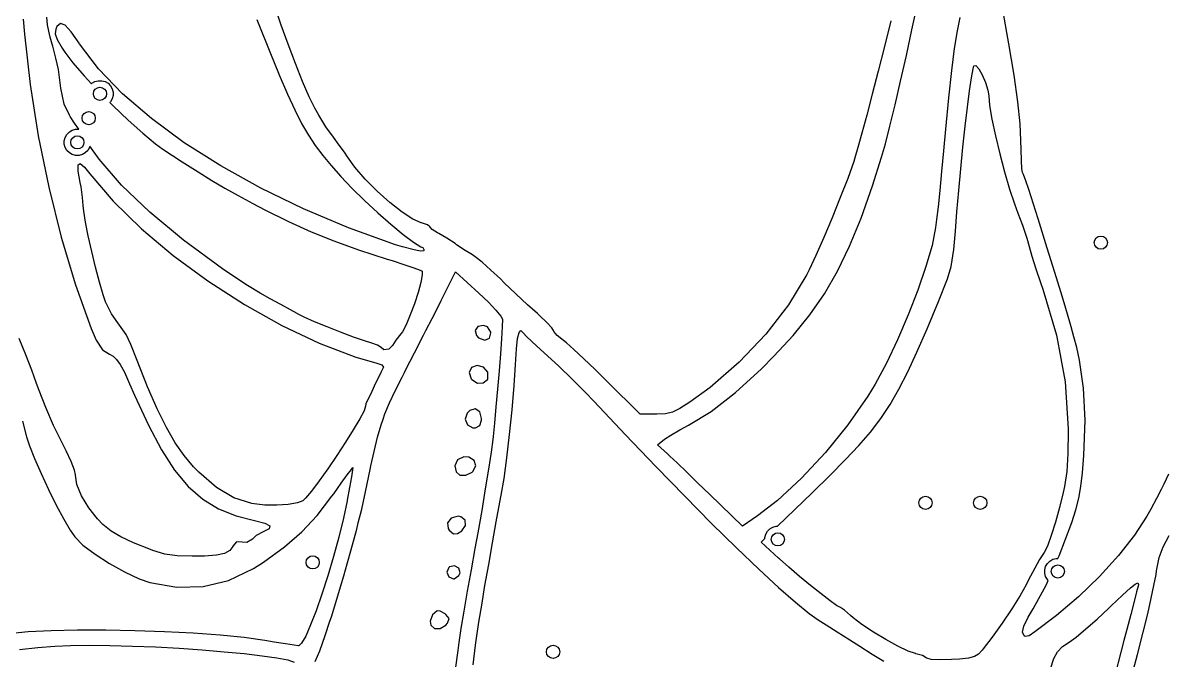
# Model space of a CAD drawing. Header units: inches. Extents: x -2.16 to 7.19, y -6.87 to -1.22.
# Drawn here: x 4.184 to 5.207, y -3.561 to -2.991 of the extents above; entities that cross this region are included whole.
import ezdxf

# ---------------------------------------------------------------- set-up
doc = ezdxf.new("R2010")
doc.units = ezdxf.units.IN
doc.header["$MEASUREMENT"] = 0
doc.layers.add('Front', color=13, linetype='CONTINUOUS', true_color=0xc83434)

msp = doc.modelspace()

# ---------------------------------------------------------------- linework, layer by layer
at = {"layer": 'Front', "linetype": 'CONTINUOUS'}
for p, q in [((4.4148, -2.9933), (4.4094, -2.9773)), ((4.979, -2.9975), (4.9839, -2.9746)), ((5.0658, -3.01), (5.0599, -2.9778)), ((4.1841, -2.988), (4.1853, -3.0015)), ((4.2059, -2.993), (4.2051, -2.9862)), ((4.3931, -2.9885), (4.3947, -2.9928)), ((5.0217, -2.9866), (5.0193, -2.9985)), ((4.2069, -2.9988), (4.2059, -2.993)), ((4.2082, -3.0043), (4.2069, -2.9988)), ((4.2131, -2.997), (4.2126, -3.0011)), ((4.2142, -2.9945), (4.2131, -2.997)), ((4.2173, -2.992), (4.2142, -2.9945)), ((4.2215, -2.9935), (4.2173, -2.992)), ((4.227, -2.9993), (4.2215, -2.9935)), ((4.3947, -2.9928), (4.4046, -3.0174)), ((4.421, -3.0105), (4.4148, -2.9933)), ((4.9602, -2.9895), (4.9544, -3.0124)), ((4.974, -3.0207), (4.979, -2.9975)), ((5.0193, -2.9985), (5.0168, -3.0143)), ((4.1853, -3.0015), (4.1902, -3.0464)), ((4.2099, -3.0103), (4.2082, -3.0043)), ((4.2126, -3.0011), (4.2144, -3.0064)), ((4.2144, -3.0064), (4.2188, -3.014)), ((4.2341, -3.0095), (4.227, -2.9993)), ((4.2104, -3.0121), (4.2099, -3.0103)), ((4.2133, -3.023), (4.2104, -3.0121)), ((4.2188, -3.014), (4.2212, -3.0177)), ((4.2212, -3.0177), (4.2284, -3.0272)), ((4.2345, -3.0101), (4.2341, -3.0095)), ((4.2515, -3.0325), (4.2345, -3.0101)), ((4.4046, -3.0174), (4.4131, -3.038)), ((4.4275, -3.0277), (4.421, -3.0105)), ((4.9544, -3.0124), (4.9488, -3.0345)), ((5.0168, -3.0143), (5.0143, -3.0341)), ((5.0704, -3.0381), (5.0658, -3.01)), ((4.2155, -3.033), (4.2133, -3.023)), ((4.2284, -3.0272), (4.2386, -3.0389)), ((4.434, -3.0439), (4.4275, -3.0277)), ((4.9689, -3.0434), (4.974, -3.0207)), ((5.0345, -3.0298), (5.0362, -3.0294)), ((5.0362, -3.0294), (5.0389, -3.0325)), ((4.2166, -3.0403), (4.2155, -3.033)), ((4.2386, -3.0389), (4.2451, -3.0458)), ((4.273, -3.0548), (4.2515, -3.0325)), ((4.4131, -3.038), (4.4204, -3.0551)), ((4.9488, -3.0345), (4.9434, -3.0552)), ((5.0143, -3.0341), (5.0117, -3.0583)), ((5.0323, -3.0405), (5.0338, -3.0326)), ((5.0338, -3.0326), (5.0345, -3.0298)), ((5.0389, -3.0325), (5.0419, -3.038)), ((5.0419, -3.038), (5.0448, -3.0448)), ((5.0737, -3.062), (5.0704, -3.0381)), ((4.1902, -3.0464), (4.1975, -3.0924)), ((4.2176, -3.0499), (4.2166, -3.0403)), ((4.2207, -3.0641), (4.2176, -3.0499)), ((4.2451, -3.0458), (4.2455, -3.0454)), ((4.2455, -3.0454), (4.2482, -3.0439)), ((4.2482, -3.0439), (4.2512, -3.0431)), ((4.2512, -3.0431), (4.2543, -3.0431)), ((4.2543, -3.0431), (4.2573, -3.0439)), ((4.2573, -3.0439), (4.2599, -3.0454)), ((4.2599, -3.0454), (4.2621, -3.0476)), ((4.2621, -3.0476), (4.2636, -3.0503)), ((4.4399, -3.0576), (4.434, -3.0439)), ((4.9639, -3.0647), (4.9689, -3.0434)), ((5.0306, -3.0522), (5.0323, -3.0405)), ((5.0448, -3.0448), (5.0469, -3.0515)), ((4.2636, -3.0593), (4.2621, -3.062)), ((4.2636, -3.0503), (4.2644, -3.0533)), ((4.2644, -3.0563), (4.2636, -3.0593)), ((4.2644, -3.0533), (4.2644, -3.0563)), ((4.2987, -3.077), (4.273, -3.0548)), ((4.4204, -3.0551), (4.427, -3.0693)), ((4.4448, -3.0678), (4.4399, -3.0576)), ((4.9434, -3.0552), (4.9385, -3.0739)), ((5.0117, -3.0583), (5.0091, -3.0865)), ((5.0287, -3.0669), (5.0306, -3.0522)), ((5.0469, -3.0515), (5.0477, -3.0568)), ((5.0477, -3.0568), (5.0485, -3.0654)), ((4.2253, -3.074), (4.2207, -3.0641)), ((4.2621, -3.062), (4.2615, -3.0626)), ((4.2615, -3.0626), (4.2644, -3.0655)), ((4.2644, -3.0655), (4.278, -3.0785)), ((4.427, -3.0693), (4.4331, -3.0813)), ((4.4484, -3.0741), (4.4448, -3.0678)), ((4.9593, -3.0838), (4.9639, -3.0647)), ((5.0267, -3.0839), (5.0287, -3.0669)), ((5.0485, -3.0654), (5.0506, -3.0776)), ((5.0758, -3.0816), (5.0737, -3.062)), ((4.226, -3.0751), (4.2253, -3.074)), ((4.23, -3.081), (4.226, -3.0751)), ((4.278, -3.0785), (4.291, -3.0902)), ((4.3281, -3.0986), (4.2987, -3.077)), ((4.4548, -3.0843), (4.4484, -3.0741)), ((4.9385, -3.0739), (4.9342, -3.0901)), ((5.0506, -3.0776), (5.0537, -3.0923)), ((4.2231, -3.0911), (4.2253, -3.0889)), ((4.2253, -3.0889), (4.2279, -3.0874)), ((4.2279, -3.0874), (4.2309, -3.0866)), ((4.2337, -3.0866), (4.23, -3.081)), ((4.2309, -3.0866), (4.2337, -3.0866)), ((4.291, -3.0902), (4.3024, -3.0995)), ((4.4331, -3.0813), (4.4391, -3.0917)), ((4.4615, -3.0937), (4.4548, -3.0843)), ((4.9342, -3.0901), (4.9306, -3.103)), ((4.9552, -3.0997), (4.9593, -3.0838)), ((5.0091, -3.0865), (5.0073, -3.1059)), ((5.0246, -3.1025), (5.0267, -3.0839)), ((5.0765, -3.0965), (5.0758, -3.0816)), ((4.1975, -3.0924), (4.2069, -3.1383)), ((4.2207, -3.0968), (4.2215, -3.0938)), ((4.2207, -3.0998), (4.2207, -3.0968)), ((4.2215, -3.1028), (4.2207, -3.0998)), ((4.2215, -3.0938), (4.2231, -3.0911)), ((4.3024, -3.0995), (4.309, -3.1043)), ((4.3609, -3.1194), (4.3281, -3.0986)), ((4.4391, -3.0917), (4.4452, -3.101)), ((4.4452, -3.101), (4.4519, -3.1099)), ((4.4666, -3.1007), (4.4615, -3.0937)), ((4.4713, -3.1072), (4.4666, -3.1007)), ((4.9519, -3.1115), (4.9552, -3.0997)), ((5.0537, -3.0923), (5.0576, -3.1084)), ((5.0766, -3.1047), (5.0765, -3.0965)), ((4.2231, -3.1055), (4.2215, -3.1028)), ((4.2253, -3.1077), (4.2231, -3.1055)), ((4.2279, -3.1092), (4.2253, -3.1077)), ((4.2309, -3.11), (4.2279, -3.1092)), ((4.234, -3.11), (4.2309, -3.11)), ((4.237, -3.1092), (4.234, -3.11)), ((4.2396, -3.1077), (4.237, -3.1092)), ((4.2418, -3.1055), (4.2396, -3.1077)), ((4.2434, -3.1028), (4.2418, -3.1055)), ((4.2437, -3.1016), (4.2434, -3.1028)), ((4.2519, -3.1132), (4.2437, -3.1016)), ((4.309, -3.1043), (4.3263, -3.1156)), ((4.4519, -3.1099), (4.4595, -3.119)), ((4.474, -3.1112), (4.4713, -3.1072)), ((4.4806, -3.1205), (4.474, -3.1112)), ((4.9306, -3.103), (4.928, -3.112)), ((5.0073, -3.1059), (5.0055, -3.1244)), ((5.0227, -3.1219), (5.0246, -3.1025)), ((5.0576, -3.1084), (5.0619, -3.1247)), ((5.0769, -3.1146), (5.0766, -3.1047)), ((4.2331, -3.1184), (4.235, -3.1172)), ((4.2332, -3.124), (4.2331, -3.1184)), ((4.235, -3.1172), (4.2388, -3.1205)), ((4.2388, -3.1205), (4.2436, -3.1263)), ((4.2721, -3.1365), (4.2519, -3.1132)), ((4.3263, -3.1156), (4.3406, -3.1247)), ((4.3966, -3.1392), (4.3609, -3.1194)), ((4.4595, -3.119), (4.4682, -3.1289)), ((4.4899, -3.1312), (4.4806, -3.1205)), ((4.927, -3.1153), (4.9215, -3.1305)), ((4.928, -3.112), (4.927, -3.1153)), ((4.9437, -3.1373), (4.9519, -3.1115)), ((5.0774, -3.1219), (5.0769, -3.1146)), ((4.2351, -3.1342), (4.2332, -3.124)), ((4.2436, -3.1263), (4.2646, -3.151)), ((4.3406, -3.1247), (4.3529, -3.1324)), ((4.4682, -3.1289), (4.4781, -3.1393)), ((4.5007, -3.142), (4.4899, -3.1312)), ((4.9215, -3.1305), (4.9148, -3.1477)), ((5.0055, -3.1244), (5.0038, -3.1414)), ((5.0208, -3.1414), (5.0227, -3.1219)), ((5.0619, -3.1247), (5.0664, -3.1401)), ((5.078, -3.1253), (5.0774, -3.1219)), ((5.0789, -3.127), (5.078, -3.1253)), ((5.081, -3.1327), (5.0789, -3.127)), ((4.2069, -3.1383), (4.2181, -3.1831)), ((4.2358, -3.1382), (4.2351, -3.1342)), ((4.2372, -3.1475), (4.2358, -3.1382)), ((4.2973, -3.1607), (4.2721, -3.1365)), ((4.3529, -3.1324), (4.3645, -3.1392)), ((4.3645, -3.1392), (4.3763, -3.1458)), ((4.4348, -3.1577), (4.3966, -3.1392)), ((4.4781, -3.1393), (4.4893, -3.1503)), ((4.512, -3.1522), (4.5007, -3.142)), ((4.9335, -3.166), (4.9437, -3.1373)), ((5.0038, -3.1414), (5.0023, -3.1559)), ((5.0192, -3.1603), (5.0208, -3.1414)), ((5.0664, -3.1401), (5.0707, -3.1534)), ((5.0835, -3.1403), (5.081, -3.1327)), ((5.0918, -3.1668), (5.0835, -3.1403)), ((4.2378, -3.1548), (4.2372, -3.1475)), ((4.2646, -3.151), (4.2898, -3.1756)), ((4.3763, -3.1458), (4.3895, -3.1529)), ((4.4893, -3.1503), (4.5012, -3.1613)), ((4.5229, -3.1608), (4.512, -3.1522)), ((4.9148, -3.1477), (4.9075, -3.1658)), ((4.2382, -3.1599), (4.2378, -3.1548)), ((4.2398, -3.1696), (4.2382, -3.1599)), ((4.3274, -3.1857), (4.2973, -3.1607)), ((4.3895, -3.1529), (4.4003, -3.1585)), ((4.4003, -3.1585), (4.4214, -3.1691)), ((4.4751, -3.1746), (4.4348, -3.1577)), ((4.5012, -3.1613), (4.513, -3.1716)), ((4.5326, -3.1671), (4.5229, -3.1608)), ((5.0023, -3.1559), (5.0011, -3.1672)), ((5.0179, -3.1778), (5.0192, -3.1603)), ((5.0707, -3.1534), (5.0738, -3.1615)), ((5.0738, -3.1615), (5.0779, -3.1724)), ((4.2422, -3.1819), (4.2398, -3.1696)), ((4.4214, -3.1691), (4.4415, -3.1782)), ((4.513, -3.1716), (4.5239, -3.1806)), ((4.5401, -3.1703), (4.5326, -3.1671)), ((4.5404, -3.1703), (4.5401, -3.1703)), ((4.5456, -3.172), (4.5404, -3.1703)), ((4.5478, -3.1738), (4.5456, -3.172)), ((4.9075, -3.1658), (4.9001, -3.1834)), ((4.9232, -3.1912), (4.9335, -3.166)), ((5.0011, -3.1672), (5.0002, -3.1743)), ((5.0779, -3.1724), (5.0818, -3.1839)), ((5.1, -3.193), (5.0918, -3.1668)), ((4.2453, -3.1958), (4.2422, -3.1819)), ((4.2898, -3.1756), (4.3183, -3.1995)), ((4.4415, -3.1782), (4.4619, -3.1865)), ((4.5171, -3.1898), (4.4751, -3.1746)), ((4.5239, -3.1806), (4.5331, -3.1875)), ((4.5498, -3.1762), (4.5478, -3.1738)), ((4.5478, -3.1738), (4.5478, -3.1738)), ((4.5546, -3.1791), (4.5498, -3.1762)), ((4.5559, -3.1798), (4.5546, -3.1791)), ((4.5629, -3.184), (4.5559, -3.1798)), ((5.0002, -3.1745), (4.997, -3.1904)), ((5.0002, -3.1743), (5.0002, -3.1745)), ((5.0164, -3.194), (5.0179, -3.1778)), ((4.2181, -3.1831), (4.2308, -3.2257)), ((4.3624, -3.2115), (4.3274, -3.1857)), ((4.4619, -3.1865), (4.4841, -3.1944)), ((4.5234, -3.1917), (4.5171, -3.1898)), ((4.5325, -3.1942), (4.5234, -3.1917)), ((4.5331, -3.1875), (4.5398, -3.1917)), ((4.5398, -3.1917), (4.5414, -3.1924)), ((4.5414, -3.1924), (4.5426, -3.1946)), ((4.5703, -3.1889), (4.5629, -3.184)), ((4.5717, -3.19), (4.5703, -3.1889)), ((4.5793, -3.1951), (4.5717, -3.19)), ((4.9001, -3.1834), (4.8931, -3.1994)), ((4.9124, -3.2135), (4.9232, -3.1912)), ((4.997, -3.1904), (4.9915, -3.2094)), ((5.0818, -3.1839), (5.0839, -3.1915)), ((5.0839, -3.1915), (5.0863, -3.2)), ((5.1067, -3.2146), (5.1, -3.193)), ((4.2487, -3.21), (4.2453, -3.1958)), ((4.3183, -3.1995), (4.3493, -3.2223)), ((4.4841, -3.1944), (4.5095, -3.2027)), ((4.5095, -3.2027), (4.5141, -3.2041)), ((4.5391, -3.1955), (4.5325, -3.1942)), ((4.5421, -3.1954), (4.5391, -3.1955)), ((4.5426, -3.1946), (4.5421, -3.1954)), ((4.5859, -3.199), (4.5793, -3.1951)), ((4.5882, -3.2006), (4.5859, -3.199)), ((4.5945, -3.2056), (4.5882, -3.2006)), ((4.8931, -3.1994), (4.887, -3.2124)), ((5.014, -3.2093), (5.0164, -3.194)), ((5.0863, -3.2), (5.0899, -3.2114)), ((4.2522, -3.2234), (4.2487, -3.21)), ((4.3724, -3.2183), (4.3624, -3.2115)), ((4.5141, -3.2041), (4.5246, -3.2074)), ((4.5246, -3.2074), (4.5333, -3.2104)), ((4.5333, -3.2104), (4.539, -3.2126)), ((4.539, -3.2126), (4.5408, -3.2136)), ((4.5408, -3.2136), (4.541, -3.2169)), ((4.6024, -3.2125), (4.5945, -3.2056)), ((4.6109, -3.2205), (4.6024, -3.2125)), ((4.887, -3.2124), (4.8849, -3.2165)), ((4.9007, -3.2337), (4.9124, -3.2135)), ((4.9915, -3.2094), (4.9843, -3.2305)), ((5.0108, -3.2203), (5.014, -3.2093)), ((5.0899, -3.2114), (5.094, -3.2237)), ((4.2556, -3.2348), (4.2522, -3.2234)), ((4.3493, -3.2223), (4.382, -3.2433)), ((4.3847, -3.2263), (4.3724, -3.2183)), ((4.5397, -3.2236), (4.5373, -3.2326)), ((4.541, -3.2169), (4.5397, -3.2236)), ((4.5579, -3.2397), (4.5706, -3.2141)), ((4.5706, -3.2141), (4.5917, -3.2333)), ((4.6143, -3.2238), (4.6109, -3.2205)), ((4.6247, -3.2337), (4.6143, -3.2238)), ((4.8849, -3.2165), (4.8686, -3.2435)), ((5.0026, -3.2405), (5.0108, -3.2203)), ((5.094, -3.2237), (5.0962, -3.2297)), ((5.1121, -3.2319), (5.1067, -3.2146)), ((4.2308, -3.2257), (4.2449, -3.2647)), ((4.3961, -3.2333), (4.3847, -3.2263)), ((4.4049, -3.2383), (4.3961, -3.2333)), ((4.5373, -3.2326), (4.534, -3.2427)), ((4.5917, -3.2333), (4.6001, -3.2413)), ((4.6352, -3.2435), (4.6247, -3.2337)), ((4.8876, -3.2526), (4.9007, -3.2337)), ((4.9843, -3.2305), (4.9757, -3.2527)), ((5.0962, -3.2297), (5.1084, -3.2707)), ((5.1161, -3.2449), (5.1121, -3.2319)), ((4.2577, -3.2408), (4.2556, -3.2348)), ((4.2629, -3.2518), (4.2577, -3.2408)), ((4.382, -3.2433), (4.4155, -3.262)), ((4.405, -3.2384), (4.4049, -3.2383)), ((4.4144, -3.2434), (4.405, -3.2384)), ((4.423, -3.2481), (4.4144, -3.2434)), ((4.534, -3.2427), (4.5303, -3.2527)), ((4.5498, -3.2558), (4.5563, -3.243)), ((4.5563, -3.243), (4.5579, -3.2397)), ((4.6001, -3.2413), (4.6069, -3.2484)), ((4.644, -3.2514), (4.6352, -3.2435)), ((4.8686, -3.2435), (4.8482, -3.27)), ((4.9925, -3.265), (5.0026, -3.2405)), ((4.2686, -3.2598), (4.2629, -3.2518)), ((4.429, -3.2515), (4.423, -3.2481)), ((4.4293, -3.2517), (4.429, -3.2515)), ((4.4353, -3.2547), (4.4293, -3.2517)), ((4.4446, -3.2587), (4.4353, -3.2547)), ((4.5303, -3.2527), (4.5266, -3.2614)), ((4.6069, -3.2484), (4.6113, -3.2538)), ((4.6113, -3.2538), (4.6127, -3.2565)), ((4.646, -3.2532), (4.644, -3.2514)), ((4.6525, -3.2593), (4.646, -3.2532)), ((4.8727, -3.271), (4.8876, -3.2526)), ((4.9757, -3.2527), (4.9661, -3.2748)), ((5.1188, -3.254), (5.1161, -3.2449)), ((5.1203, -3.259), (5.1188, -3.254)), ((4.2449, -3.2647), (4.2492, -3.2753)), ((4.2703, -3.2617), (4.2686, -3.2598)), ((4.2761, -3.2701), (4.2703, -3.2617)), ((4.4155, -3.262), (4.4489, -3.2778)), ((4.4559, -3.2634), (4.4446, -3.2587)), ((4.468, -3.2682), (4.4559, -3.2634)), ((4.5266, -3.2614), (4.5233, -3.2677)), ((4.5443, -3.2667), (4.5498, -3.2558)), ((4.5906, -3.263), (4.5882, -3.2667)), ((4.5959, -3.262), (4.5906, -3.263)), ((4.5994, -3.2633), (4.5959, -3.262)), ((4.6023, -3.2681), (4.5994, -3.2633)), ((4.6125, -3.2632), (4.6118, -3.2739)), ((4.6127, -3.2565), (4.6125, -3.2632)), ((4.657, -3.2641), (4.6525, -3.2593)), ((4.6585, -3.2666), (4.657, -3.2641)), ((5.1214, -3.2632), (5.1203, -3.259)), ((5.1238, -3.2723), (5.1214, -3.2632)), ((4.1863, -3.2883), (4.1804, -3.2738)), ((4.2804, -3.279), (4.2761, -3.2701)), ((4.4796, -3.2725), (4.468, -3.2682)), ((4.4893, -3.2759), (4.4796, -3.2725)), ((4.5219, -3.2697), (4.5174, -3.2752)), ((4.5233, -3.2677), (4.5219, -3.2697)), ((4.5341, -3.2867), (4.5422, -3.2709)), ((4.5422, -3.2709), (4.5443, -3.2667)), ((4.5882, -3.2667), (4.5895, -3.2712)), ((4.5895, -3.2712), (4.5913, -3.273)), ((4.5913, -3.273), (4.5969, -3.2751)), ((4.5969, -3.2751), (4.601, -3.2734)), ((4.601, -3.2734), (4.6023, -3.2686)), ((4.6023, -3.2686), (4.6023, -3.2681)), ((4.6118, -3.2739), (4.6109, -3.2875)), ((4.6253, -3.2831), (4.6263, -3.2736)), ((4.6263, -3.2736), (4.6276, -3.2683)), ((4.6276, -3.2683), (4.6292, -3.2667)), ((4.6292, -3.2667), (4.6312, -3.2686)), ((4.6312, -3.2686), (4.6315, -3.269)), ((4.6315, -3.269), (4.6339, -3.2716)), ((4.6339, -3.2716), (4.6393, -3.2767)), ((4.6587, -3.2675), (4.6585, -3.2666)), ((4.6618, -3.271), (4.6587, -3.2675)), ((4.6672, -3.2755), (4.6618, -3.271)), ((4.8482, -3.27), (4.8245, -3.295)), ((4.8556, -3.2895), (4.8727, -3.271)), ((4.9661, -3.2748), (4.9561, -3.2958)), ((4.9835, -3.2859), (4.9925, -3.265)), ((5.1084, -3.2707), (5.116, -3.3125)), ((5.1264, -3.2819), (5.1238, -3.2723)), ((4.2492, -3.2753), (4.2551, -3.284)), ((4.2551, -3.284), (4.2611, -3.2878)), ((4.2859, -3.2934), (4.2804, -3.279)), ((4.4489, -3.2778), (4.4816, -3.2903)), ((4.4959, -3.2779), (4.4893, -3.2759)), ((4.5009, -3.2797), (4.4959, -3.2779)), ((4.5042, -3.2818), (4.5009, -3.2797)), ((4.5067, -3.2838), (4.5042, -3.2818)), ((4.5112, -3.2834), (4.5067, -3.2838)), ((4.5145, -3.28), (4.5112, -3.2834)), ((4.5174, -3.2752), (4.5145, -3.2799)), ((4.5145, -3.2799), (4.5145, -3.28)), ((4.6244, -3.2972), (4.6253, -3.2831)), ((4.6393, -3.2767), (4.6466, -3.2835)), ((4.6466, -3.2835), (4.653, -3.2891)), ((4.6699, -3.2776), (4.6672, -3.2755)), ((4.6765, -3.2835), (4.6699, -3.2776)), ((4.6853, -3.2917), (4.6765, -3.2835)), ((5.129, -3.2931), (5.1264, -3.2819)), ((4.1917, -3.3021), (4.1863, -3.2883)), ((4.2611, -3.2878), (4.2646, -3.2896)), ((4.2646, -3.2896), (4.2676, -3.2924)), ((4.2676, -3.2924), (4.2707, -3.2969)), ((4.2953, -3.3171), (4.2859, -3.2934)), ((4.4816, -3.2903), (4.4996, -3.2956)), ((4.5264, -3.3015), (4.5341, -3.2867)), ((4.6109, -3.2875), (4.6097, -3.3028)), ((4.653, -3.2891), (4.6632, -3.2985)), ((4.6955, -3.3015), (4.6853, -3.2917)), ((4.8245, -3.295), (4.7984, -3.3175)), ((4.8444, -3.3008), (4.8556, -3.2895)), ((4.9752, -3.3037), (4.9835, -3.2859)), ((5.1325, -3.3183), (5.129, -3.2931)), ((4.196, -3.314), (4.1917, -3.3021)), ((4.2707, -3.2969), (4.2745, -3.3039)), ((4.2745, -3.3039), (4.2792, -3.3142)), ((4.4996, -3.2956), (4.5049, -3.2974)), ((4.5041, -3.304), (4.5003, -3.3112)), ((4.5043, -3.3037), (4.5041, -3.304)), ((4.5062, -3.2995), (4.5043, -3.3037)), ((4.5049, -3.2974), (4.5062, -3.2995)), ((4.523, -3.3082), (4.5251, -3.3042)), ((4.5251, -3.3042), (4.5264, -3.3015)), ((4.5849, -3.2997), (4.583, -3.3042)), ((4.583, -3.3042), (4.5848, -3.3097)), ((4.59, -3.2978), (4.5849, -3.2997)), ((4.5958, -3.2995), (4.59, -3.2978)), ((4.5995, -3.304), (4.5958, -3.2995)), ((4.5995, -3.31), (4.5995, -3.304)), ((4.6097, -3.3028), (4.6083, -3.319)), ((4.6231, -3.3158), (4.6244, -3.2972)), ((4.6632, -3.2985), (4.6751, -3.31)), ((4.7061, -3.312), (4.6955, -3.3015)), ((4.8211, -3.3221), (4.8444, -3.3008)), ((4.9561, -3.2958), (4.946, -3.3147)), ((4.9673, -3.3192), (4.9752, -3.3037)), ((4.1982, -3.3202), (4.196, -3.314)), ((4.2792, -3.3142), (4.2837, -3.3245)), ((4.5003, -3.3112), (4.4979, -3.3165)), ((4.5167, -3.3207), (4.523, -3.3082)), ((4.5848, -3.3097), (4.5854, -3.3104)), ((4.5854, -3.3104), (4.5903, -3.3136)), ((4.5903, -3.3136), (4.5956, -3.3135)), ((4.5956, -3.3135), (4.5993, -3.3103)), ((4.5993, -3.3103), (4.5995, -3.31)), ((4.6213, -3.3376), (4.6231, -3.3158)), ((4.6751, -3.31), (4.6869, -3.3219)), ((4.7358, -3.3415), (4.7061, -3.312)), ((4.946, -3.3147), (4.9396, -3.3253)), ((5.116, -3.3125), (5.1187, -3.3544)), ((4.2042, -3.3356), (4.1982, -3.3202)), ((4.2837, -3.3245), (4.296, -3.3512)), ((4.3039, -3.3368), (4.2953, -3.3171)), ((4.4949, -3.3231), (4.4928, -3.3271)), ((4.4979, -3.3165), (4.4949, -3.3231)), ((4.5116, -3.3314), (4.5167, -3.3207)), ((4.6083, -3.319), (4.6069, -3.3349)), ((4.6869, -3.3219), (4.6945, -3.3298)), ((4.7984, -3.3175), (4.7804, -3.3306)), ((4.7993, -3.3389), (4.8211, -3.3221)), ((4.9396, -3.3253), (4.9217, -3.351)), ((4.9594, -3.3329), (4.9673, -3.3192)), ((5.1338, -3.3469), (5.1325, -3.3183)), ((4.2112, -3.3515), (4.2042, -3.3356)), ((4.4903, -3.3343), (4.4889, -3.3384)), ((4.4906, -3.3321), (4.4903, -3.3343)), ((4.4928, -3.3271), (4.4906, -3.3321)), ((4.5076, -3.3411), (4.5116, -3.3314)), ((4.6069, -3.3349), (4.6056, -3.3494)), ((4.6945, -3.3298), (4.7228, -3.3599)), ((4.7715, -3.3363), (4.7648, -3.3396)), ((4.7804, -3.3306), (4.7715, -3.3363)), ((4.9511, -3.3454), (4.9594, -3.3329)), ((4.3121, -3.3533), (4.3039, -3.3368)), ((4.485, -3.3457), (4.4793, -3.3554)), ((4.4889, -3.3384), (4.485, -3.3457)), ((4.5041, -3.351), (4.5059, -3.346)), ((4.5059, -3.346), (4.5076, -3.3411)), ((4.5811, -3.3404), (4.5794, -3.346)), ((4.5794, -3.346), (4.5814, -3.351)), ((4.5835, -3.338), (4.5811, -3.3404)), ((4.5884, -3.3366), (4.5835, -3.338)), ((4.5924, -3.3393), (4.5884, -3.3366)), ((4.594, -3.3453), (4.5924, -3.3393)), ((4.594, -3.3469), (4.594, -3.3453)), ((4.6191, -3.3596), (4.6213, -3.3376)), ((4.7499, -3.3415), (4.7358, -3.3415)), ((4.7509, -3.3415), (4.7499, -3.3415)), ((4.7585, -3.3411), (4.7509, -3.3415)), ((4.7648, -3.3396), (4.7585, -3.3411)), ((4.779, -3.3512), (4.7993, -3.3389)), ((4.9419, -3.3574), (4.9511, -3.3454)), ((4.1834, -3.3478), (4.1869, -3.3616)), ((4.218, -3.3653), (4.2112, -3.3515)), ((4.296, -3.3512), (4.3078, -3.3734)), ((4.32, -3.367), (4.3121, -3.3533)), ((4.4793, -3.3554), (4.4723, -3.3666)), ((4.501, -3.362), (4.5041, -3.351)), ((4.5814, -3.351), (4.5861, -3.3536)), ((4.5861, -3.3536), (4.5885, -3.3536)), ((4.5885, -3.3536), (4.5926, -3.3517)), ((4.5926, -3.3517), (4.594, -3.3469)), ((4.6056, -3.3494), (4.6043, -3.3615)), ((4.7633, -3.3601), (4.7714, -3.3553)), ((4.7714, -3.3553), (4.779, -3.3512)), ((4.9217, -3.351), (4.9016, -3.3758)), ((5.1187, -3.3565), (5.1184, -3.3766)), ((5.1187, -3.3544), (5.1187, -3.3565)), ((5.1327, -3.3783), (5.1338, -3.3469)), ((4.1869, -3.3616), (4.1896, -3.3698)), ((4.2224, -3.3742), (4.218, -3.3653)), ((4.328, -3.3785), (4.32, -3.367)), ((4.4723, -3.3666), (4.4645, -3.3785)), ((4.4979, -3.3749), (4.501, -3.362)), ((4.604, -3.364), (4.6025, -3.3753)), ((4.6043, -3.3615), (4.604, -3.364)), ((4.6167, -3.3805), (4.6191, -3.3596)), ((4.7228, -3.3599), (4.75, -3.3883)), ((4.7515, -3.3689), (4.7578, -3.3639)), ((4.7578, -3.3639), (4.7633, -3.3601)), ((4.9316, -3.3694), (4.9419, -3.3574)), ((4.1896, -3.3698), (4.1941, -3.3812)), ((4.2268, -3.3838), (4.2224, -3.3742)), ((4.3078, -3.3734), (4.3195, -3.3916)), ((4.4951, -3.3877), (4.4979, -3.3749)), ((4.6025, -3.3753), (4.6003, -3.3905)), ((4.7603, -3.3769), (4.7515, -3.3689)), ((4.7625, -3.379), (4.7603, -3.3769)), ((4.9016, -3.3758), (4.8803, -3.3987)), ((4.9197, -3.382), (4.9316, -3.3694)), ((5.1184, -3.3766), (5.1174, -3.3928)), ((4.1941, -3.3812), (4.2, -3.3946)), ((4.2298, -3.3914), (4.2268, -3.3838)), ((4.3365, -3.3886), (4.328, -3.3785)), ((4.4645, -3.3785), (4.4565, -3.3903)), ((4.4944, -3.3909), (4.4951, -3.3877)), ((4.5724, -3.3822), (4.5702, -3.3877)), ((4.5702, -3.3877), (4.5712, -3.3929)), ((4.5782, -3.3795), (4.5724, -3.3822)), ((4.5827, -3.3798), (4.5782, -3.3795)), ((4.5873, -3.3828), (4.5827, -3.3798)), ((4.5863, -3.3926), (4.5888, -3.3875)), ((4.5888, -3.3875), (4.5873, -3.3828)), ((4.6141, -3.3991), (4.6167, -3.3805)), ((4.7689, -3.3851), (4.7625, -3.379)), ((4.7775, -3.3934), (4.7689, -3.3851)), ((4.9058, -3.396), (4.9197, -3.382)), ((5.1315, -3.3938), (5.1327, -3.3783)), ((4.2, -3.3946), (4.2067, -3.4088)), ((4.2307, -3.3958), (4.2298, -3.3914)), ((4.2307, -3.396), (4.2307, -3.3958)), ((4.232, -3.4043), (4.2307, -3.396)), ((4.3195, -3.3916), (4.3317, -3.4061)), ((4.341, -3.3932), (4.3365, -3.3886)), ((4.3568, -3.407), (4.341, -3.3932)), ((4.4565, -3.3903), (4.4487, -3.4012)), ((4.4684, -3.4033), (4.4739, -3.3958)), ((4.4739, -3.3958), (4.4776, -3.3908)), ((4.4777, -3.3976), (4.476, -3.4069)), ((4.4776, -3.3908), (4.479, -3.389)), ((4.4787, -3.3913), (4.4777, -3.3976)), ((4.479, -3.389), (4.4787, -3.3913)), ((4.4903, -3.4108), (4.4944, -3.3909)), ((4.5712, -3.3929), (4.5746, -3.396)), ((4.5746, -3.396), (4.5801, -3.3961)), ((4.5801, -3.3961), (4.5857, -3.3932)), ((4.5857, -3.3932), (4.5863, -3.3926)), ((4.6003, -3.3905), (4.5974, -3.4083)), ((4.75, -3.3883), (4.7758, -3.4148)), ((4.7876, -3.4031), (4.7775, -3.3934)), ((4.8896, -3.4118), (4.9058, -3.396)), ((5.1174, -3.3928), (5.1155, -3.4062)), ((5.1301, -3.4062), (5.1315, -3.3938)), ((5.2086, -3.395), (5.2044, -3.404)), ((4.2362, -3.4145), (4.232, -3.4043)), ((4.3317, -3.4061), (4.3446, -3.4175)), ((4.3725, -3.4162), (4.3568, -3.407)), ((4.4487, -3.4012), (4.4419, -3.4102)), ((4.4618, -3.4126), (4.4684, -3.4033)), ((4.476, -3.4069), (4.4739, -3.4183)), ((4.6117, -3.414), (4.6141, -3.3991)), ((4.7983, -3.4134), (4.7876, -3.4031)), ((4.8803, -3.3987), (4.8587, -3.4186)), ((5.1155, -3.4062), (5.1144, -3.4115)), ((5.1282, -3.4167), (5.1301, -3.4062)), ((5.2044, -3.404), (5.202, -3.4089)), ((4.2067, -3.4088), (4.2136, -3.4227)), ((4.2426, -3.4253), (4.2362, -3.4145)), ((4.3446, -3.4175), (4.3587, -3.4261)), ((4.3886, -3.4214), (4.3725, -3.4162)), ((4.4365, -3.4167), (4.4342, -3.4189)), ((4.4419, -3.4102), (4.4365, -3.4167)), ((4.4469, -3.432), (4.4602, -3.4149)), ((4.4602, -3.4149), (4.4618, -3.4126)), ((4.4739, -3.4183), (4.4737, -3.419)), ((4.4869, -3.4263), (4.4903, -3.4109)), ((4.4903, -3.4109), (4.4903, -3.4108)), ((4.5974, -3.4083), (4.5942, -3.4277)), ((4.6105, -3.4201), (4.6117, -3.414)), ((4.7758, -3.4148), (4.7998, -3.4391)), ((4.8275, -3.4417), (4.7983, -3.4134)), ((4.8587, -3.4417), (4.8896, -3.4118)), ((5.1144, -3.4115), (5.111, -3.4249)), ((5.1256, -3.4269), (5.1282, -3.4167)), ((5.1978, -3.4168), (5.1926, -3.4265)), ((5.202, -3.4089), (5.1978, -3.4168)), ((4.2136, -3.4227), (4.2203, -3.4353)), ((4.2504, -3.4352), (4.2426, -3.4253)), ((4.3587, -3.4261), (4.3744, -3.4324)), ((4.3905, -3.4217), (4.3886, -3.4214)), ((4.4001, -3.4227), (4.3905, -3.4217)), ((4.4108, -3.4228), (4.4001, -3.4227)), ((4.4211, -3.4221), (4.4108, -3.4228)), ((4.4294, -3.4208), (4.4211, -3.4221)), ((4.4342, -3.4189), (4.4294, -3.4208)), ((4.4737, -3.419), (4.4704, -3.4346)), ((4.4838, -3.4386), (4.4869, -3.4263)), ((4.5942, -3.4277), (4.5907, -3.4476)), ((4.6072, -3.4376), (4.6105, -3.4201)), ((4.8587, -3.4186), (4.8408, -3.4325)), ((5.111, -3.4249), (5.1073, -3.4381)), ((5.1219, -3.4383), (5.1256, -3.4269)), ((5.1926, -3.4265), (5.1891, -3.4328)), ((4.2203, -3.4353), (4.2261, -3.4453)), ((4.2554, -3.4402), (4.2504, -3.4352)), ((4.3744, -3.4324), (4.3909, -3.4366)), ((4.3909, -3.4366), (4.4002, -3.4389)), ((4.4002, -3.4389), (4.4045, -3.4413)), ((4.4333, -3.4466), (4.4469, -3.432)), ((4.4704, -3.4346), (4.4663, -3.4514)), ((4.4824, -3.4442), (4.4838, -3.4386)), ((4.5669, -3.4345), (4.5636, -3.4386)), ((4.5636, -3.4386), (4.5641, -3.4436)), ((4.573, -3.4328), (4.5669, -3.4345)), ((4.5756, -3.4332), (4.573, -3.4328)), ((4.5794, -3.4363), (4.5756, -3.4332)), ((4.5797, -3.4411), (4.5794, -3.4363)), ((4.6038, -3.4565), (4.6072, -3.4376)), ((4.8408, -3.4325), (4.8275, -3.4417)), ((5.1073, -3.4381), (5.1035, -3.4499)), ((5.1106, -3.4683), (5.1219, -3.4383)), ((5.1891, -3.4328), (5.1782, -3.4496)), ((4.2261, -3.4453), (4.2302, -3.4513)), ((4.2626, -3.4461), (4.2554, -3.4402)), ((4.2714, -3.4513), (4.2626, -3.4461)), ((4.3986, -3.4467), (4.3925, -3.45)), ((4.4039, -3.4439), (4.3986, -3.4467)), ((4.4045, -3.4413), (4.4039, -3.4439)), ((4.4178, -3.4601), (4.4333, -3.4466)), ((4.4772, -3.4637), (4.4824, -3.4442)), ((4.5641, -3.4436), (4.5651, -3.4451)), ((4.5651, -3.4451), (4.5688, -3.4485)), ((4.5688, -3.4485), (4.5725, -3.4482)), ((4.5725, -3.4482), (4.5763, -3.4458)), ((4.5763, -3.4458), (4.5797, -3.4411)), ((4.5907, -3.4476), (4.5881, -3.4615)), ((4.7998, -3.4391), (4.822, -3.4609)), ((4.8474, -3.4519), (4.8482, -3.4489)), ((4.8482, -3.4489), (4.8498, -3.4462)), ((4.8498, -3.4462), (4.852, -3.4441)), ((4.852, -3.4441), (4.8546, -3.4425)), ((4.8546, -3.4425), (4.8576, -3.4417)), ((4.8576, -3.4417), (4.8587, -3.4417)), ((4.2302, -3.4513), (4.2375, -3.4586)), ((4.2375, -3.4586), (4.2483, -3.4668)), ((4.2827, -3.4566), (4.2714, -3.4513)), ((4.2978, -3.4626), (4.2827, -3.4566)), ((4.3747, -3.4557), (4.3715, -3.4595)), ((4.3799, -3.4558), (4.3747, -3.4557)), ((4.3841, -3.4561), (4.3799, -3.4558)), ((4.389, -3.4533), (4.3841, -3.4561)), ((4.3925, -3.45), (4.389, -3.4533)), ((4.4663, -3.4514), (4.4615, -3.4688)), ((4.6004, -3.4758), (4.6038, -3.4565)), ((4.8441, -3.4558), (4.8474, -3.4526)), ((4.8597, -3.4702), (4.8441, -3.4558)), ((4.8474, -3.4526), (4.8474, -3.4519)), ((5.1035, -3.4499), (5.1001, -3.4594)), ((5.1782, -3.4496), (5.1638, -3.4678)), ((5.2036, -3.46), (5.2092, -3.45)), ((4.2483, -3.4668), (4.2611, -3.475)), ((4.2999, -3.4634), (4.2978, -3.4626)), ((4.3107, -3.4666), (4.2999, -3.4634)), ((4.3217, -3.4682), (4.3107, -3.4666)), ((4.3353, -3.4686), (4.3217, -3.4682)), ((4.3462, -3.4684), (4.3353, -3.4686)), ((4.357, -3.4677), (4.3462, -3.4684)), ((4.3642, -3.4661), (4.357, -3.4677)), ((4.3688, -3.4635), (4.3642, -3.4661)), ((4.3714, -3.4597), (4.3688, -3.4635)), ((4.3715, -3.4595), (4.3714, -3.4597)), ((4.399, -3.4739), (4.4178, -3.4601)), ((4.4615, -3.4688), (4.4564, -3.486)), ((4.4718, -3.4828), (4.4772, -3.4637)), ((4.5881, -3.4615), (4.5846, -3.4807)), ((4.822, -3.4609), (4.8421, -3.4801)), ((5.0968, -3.4662), (5.0932, -3.4715)), ((5.0974, -3.4653), (5.0968, -3.4662)), ((5.1001, -3.4594), (5.0974, -3.4653)), ((5.1096, -3.4704), (5.1106, -3.4683)), ((5.1638, -3.4678), (5.1468, -3.4865)), ((5.2002, -3.4697), (5.2036, -3.46)), ((4.2611, -3.475), (4.2747, -3.4826)), ((4.3678, -3.4901), (4.3901, -3.4796)), ((4.3901, -3.4796), (4.399, -3.4739)), ((4.5648, -3.4785), (4.5631, -3.4828)), ((4.5654, -3.478), (4.5648, -3.4785)), ((4.5698, -3.477), (4.5654, -3.478)), ((4.5736, -3.4792), (4.5698, -3.477)), ((4.5748, -3.4834), (4.5736, -3.4792)), ((4.5971, -3.4947), (4.6004, -3.4758)), ((4.8604, -3.4708), (4.8597, -3.4702)), ((4.8689, -3.4784), (4.8604, -3.4708)), ((4.8784, -3.4866), (4.8689, -3.4784)), ((5.0888, -3.4792), (5.083, -3.4902)), ((5.0932, -3.4715), (5.0888, -3.4792)), ((5.0978, -3.4806), (5.0986, -3.4776)), ((5.0986, -3.4776), (5.1001, -3.4749)), ((5.1001, -3.4749), (5.1023, -3.4728)), ((5.1023, -3.4728), (5.105, -3.4712)), ((5.105, -3.4712), (5.108, -3.4704)), ((5.108, -3.4704), (5.1096, -3.4704)), ((5.1978, -3.4815), (5.2002, -3.4697)), ((4.2747, -3.4826), (4.2878, -3.4886)), ((4.2878, -3.4886), (4.2972, -3.4919)), ((4.4564, -3.486), (4.4512, -3.5023)), ((4.4656, -3.5039), (4.4715, -3.4839)), ((4.4715, -3.4839), (4.4718, -3.4828)), ((4.5631, -3.4828), (4.5648, -3.4869)), ((4.5648, -3.4869), (4.5688, -3.4887)), ((4.5688, -3.4887), (4.5696, -3.4886)), ((4.5696, -3.4886), (4.5738, -3.4857)), ((4.5738, -3.4857), (4.5748, -3.4834)), ((4.5846, -3.4807), (4.5813, -3.4997)), ((4.8421, -3.4801), (4.8597, -3.4965)), ((4.8883, -3.4947), (4.8784, -3.4866)), ((5.0978, -3.4837), (5.0978, -3.4806)), ((5.0986, -3.4867), (5.0978, -3.4837)), ((5.1001, -3.4893), (5.0986, -3.4867)), ((5.099, -3.4943), (5.1009, -3.4901)), ((5.1009, -3.4901), (5.1001, -3.4893)), ((5.1468, -3.4865), (5.128, -3.5047)), ((5.1955, -3.4946), (5.1973, -3.4849)), ((5.1973, -3.4849), (5.1978, -3.4815)), ((4.2972, -3.4919), (4.3214, -3.4963)), ((4.3214, -3.4963), (4.3449, -3.4957)), ((4.3449, -3.4957), (4.3678, -3.4901)), ((4.5813, -3.4997), (4.5782, -3.5176)), ((4.5942, -3.5123), (4.5971, -3.4947)), ((4.8597, -3.4965), (4.8748, -3.5097)), ((4.8977, -3.5022), (4.8883, -3.4947)), ((5.0811, -3.494), (5.0758, -3.5035)), ((5.083, -3.4902), (5.0811, -3.494)), ((5.0873, -3.5156), (5.099, -3.4943)), ((5.1673, -3.5033), (5.1744, -3.4969)), ((5.1744, -3.4969), (5.1788, -3.4934)), ((5.18, -3.5003), (5.1778, -3.509)), ((5.1788, -3.4934), (5.181, -3.4924)), ((5.1813, -3.4954), (5.18, -3.5003)), ((5.181, -3.4924), (5.1816, -3.4937)), ((5.1816, -3.4937), (5.1813, -3.4954)), ((5.1931, -3.5061), (5.1955, -3.4946)), ((4.4512, -3.5023), (4.446, -3.5173)), ((4.4597, -3.5227), (4.4656, -3.5039)), ((4.8748, -3.5097), (4.887, -3.5196)), ((4.9057, -3.5083), (4.8977, -3.5022)), ((4.9115, -3.5125), (4.9057, -3.5083)), ((5.0758, -3.5035), (5.0684, -3.5155)), ((5.128, -3.5047), (5.1083, -3.5216)), ((5.1573, -3.513), (5.1673, -3.5033)), ((5.1778, -3.509), (5.1748, -3.5205)), ((5.1899, -3.5199), (5.1931, -3.5061)), ((4.446, -3.5173), (4.4411, -3.53)), ((4.5543, -3.5173), (4.5501, -3.5209)), ((4.5569, -3.5176), (4.5543, -3.5173)), ((4.5616, -3.5201), (4.5569, -3.5176)), ((4.5622, -3.5206), (4.5616, -3.5201)), ((4.565, -3.5241), (4.5622, -3.5206)), ((4.5782, -3.5176), (4.5756, -3.5333)), ((4.5916, -3.5276), (4.5942, -3.5123)), ((4.887, -3.5196), (4.8952, -3.5253)), ((4.9144, -3.514), (4.9115, -3.5125)), ((4.9151, -3.5143), (4.9144, -3.514)), ((4.9188, -3.5169), (4.9151, -3.5143)), ((4.9239, -3.5214), (4.9188, -3.5169)), ((5.0684, -3.5155), (5.0597, -3.5284)), ((5.0829, -3.5229), (5.0873, -3.5156)), ((5.1447, -3.5247), (5.1551, -3.515)), ((5.1551, -3.515), (5.1573, -3.513)), ((5.1748, -3.5205), (5.1712, -3.534)), ((5.1858, -3.5365), (5.1899, -3.5199)), ((4.4411, -3.53), (4.4367, -3.54)), ((4.4542, -3.5394), (4.4584, -3.5267)), ((4.4584, -3.5267), (4.4597, -3.5227)), ((4.5501, -3.5209), (4.5482, -3.5267)), ((4.5482, -3.5267), (4.5486, -3.5301)), ((4.5486, -3.5301), (4.5519, -3.5332)), ((4.5571, -3.5332), (4.5621, -3.5303)), ((4.5621, -3.5303), (4.5637, -3.5283)), ((4.5637, -3.5283), (4.565, -3.5241)), ((4.5897, -3.5398), (4.5916, -3.5276)), ((4.8952, -3.5253), (4.9022, -3.5298)), ((4.9022, -3.5298), (4.9121, -3.536)), ((4.9264, -3.5236), (4.9239, -3.5214)), ((4.9343, -3.5296), (4.9264, -3.5236)), ((4.9445, -3.5363), (4.9343, -3.5296)), ((5.0597, -3.5284), (5.0508, -3.5408)), ((5.0779, -3.5364), (5.079, -3.531)), ((5.079, -3.531), (5.0829, -3.5229)), ((5.1083, -3.5216), (5.0888, -3.5362)), ((5.1346, -3.5336), (5.1447, -3.5247)), ((4.1884, -3.5362), (4.1713, -3.5378)), ((4.2091, -3.5352), (4.1884, -3.5362)), ((4.2325, -3.5346), (4.2091, -3.5352)), ((4.2578, -3.5346), (4.2325, -3.5346)), ((4.284, -3.5351), (4.2578, -3.5346)), ((4.3103, -3.536), (4.284, -3.5351)), ((4.336, -3.5374), (4.3103, -3.536)), ((4.3601, -3.5391), (4.336, -3.5374)), ((4.3818, -3.5413), (4.3601, -3.5391)), ((4.4367, -3.54), (4.4331, -3.5464)), ((4.4493, -3.5531), (4.4542, -3.5394)), ((4.5519, -3.5332), (4.5571, -3.5332)), ((4.5756, -3.5333), (4.5737, -3.5458)), ((4.5886, -3.548), (4.5897, -3.5398)), ((4.9121, -3.536), (4.9234, -3.5432)), ((4.9556, -3.543), (4.9445, -3.5363)), ((5.0508, -3.5408), (5.0427, -3.5513)), ((5.0794, -3.5398), (5.0779, -3.5364)), ((5.0802, -3.5403), (5.0794, -3.5398)), ((5.0837, -3.5396), (5.0802, -3.5403)), ((5.0888, -3.5362), (5.0837, -3.5396)), ((5.1197, -3.5453), (5.1259, -3.5408)), ((5.1259, -3.5408), (5.1346, -3.5336)), ((5.1712, -3.534), (5.1686, -3.544)), ((5.1807, -3.5564), (5.1858, -3.5365)), ((4.1807, -3.5519), (4.1972, -3.5503)), ((4.1972, -3.5503), (4.2122, -3.5491)), ((4.2122, -3.5491), (4.2263, -3.5484)), ((4.2263, -3.5484), (4.243, -3.5481)), ((4.243, -3.5481), (4.2616, -3.5483)), ((4.2616, -3.5483), (4.2817, -3.5489)), ((4.2817, -3.5489), (4.3025, -3.5497)), ((4.3025, -3.5497), (4.3235, -3.5509)), ((4.3235, -3.5509), (4.3441, -3.5523)), ((4.4003, -3.5439), (4.3818, -3.5413)), ((4.4085, -3.5453), (4.4003, -3.5439)), ((4.4187, -3.547), (4.4085, -3.5453)), ((4.4264, -3.5482), (4.4187, -3.547)), ((4.4304, -3.5487), (4.4264, -3.5482)), ((4.4305, -3.5487), (4.4304, -3.5487)), ((4.4331, -3.5464), (4.4305, -3.5487)), ((4.5737, -3.5458), (4.5728, -3.5528)), ((4.5864, -3.5658), (4.5886, -3.548)), ((4.9234, -3.5432), (4.9325, -3.549)), ((4.9325, -3.549), (4.9435, -3.556)), ((4.9664, -3.5489), (4.9556, -3.543)), ((4.9757, -3.5534), (4.9664, -3.5489)), ((5.0427, -3.5513), (5.0418, -3.5525)), ((5.1092, -3.5539), (5.1136, -3.5494)), ((5.1136, -3.5494), (5.1197, -3.5453)), ((5.1686, -3.544), (5.1567, -3.5897)), ((4.3441, -3.5523), (4.3638, -3.5539)), ((4.3638, -3.5539), (4.3818, -3.5556)), ((4.3818, -3.5556), (4.3977, -3.5575)), ((4.3977, -3.5575), (4.4108, -3.5594)), ((4.4108, -3.5594), (4.4206, -3.5613)), ((4.4206, -3.5613), (4.4264, -3.5633)), ((4.4452, -3.5628), (4.4493, -3.5531)), ((4.5728, -3.5528), (4.5703, -3.5698)), ((4.9435, -3.556), (4.9539, -3.5625)), ((4.9822, -3.5556), (4.9757, -3.5534)), ((4.9826, -3.5557), (4.9822, -3.5556)), ((4.9885, -3.5574), (4.9826, -3.5557)), ((4.9918, -3.5595), (4.9885, -3.5574)), ((4.9922, -3.5598), (4.9918, -3.5595)), ((4.9963, -3.5608), (4.9922, -3.5598)), ((5.0041, -3.5611), (4.9963, -3.5608)), ((5.0145, -3.5609), (5.0041, -3.5611)), ((5.0216, -3.5605), (5.0145, -3.5609)), ((5.0297, -3.5597), (5.0216, -3.5605)), ((5.0348, -3.5583), (5.0297, -3.5597)), ((5.0384, -3.5561), (5.0348, -3.5583)), ((5.0418, -3.5525), (5.0384, -3.5561)), ((5.1029, -3.5691), (5.106, -3.5599)), ((5.106, -3.5599), (5.1092, -3.5539)), ((5.1744, -3.5801), (5.1807, -3.5564))]:
    msp.add_line(p, q, dxfattribs=at)
at = {"layer": 'Front'}
for centre in [(4.2527, -3.0548), (4.2426, -3.0766), (4.2325, -3.0983), (5.148, -3.188), (4.9911, -3.4207), (5.0401, -3.4207), (4.8591, -3.4534), (4.443, -3.474), (5.1095, -3.4821), (4.658, -3.554)]:
    msp.add_circle(centre, 0.00591, dxfattribs=at)

doc.saveas('drawing.dxf')
